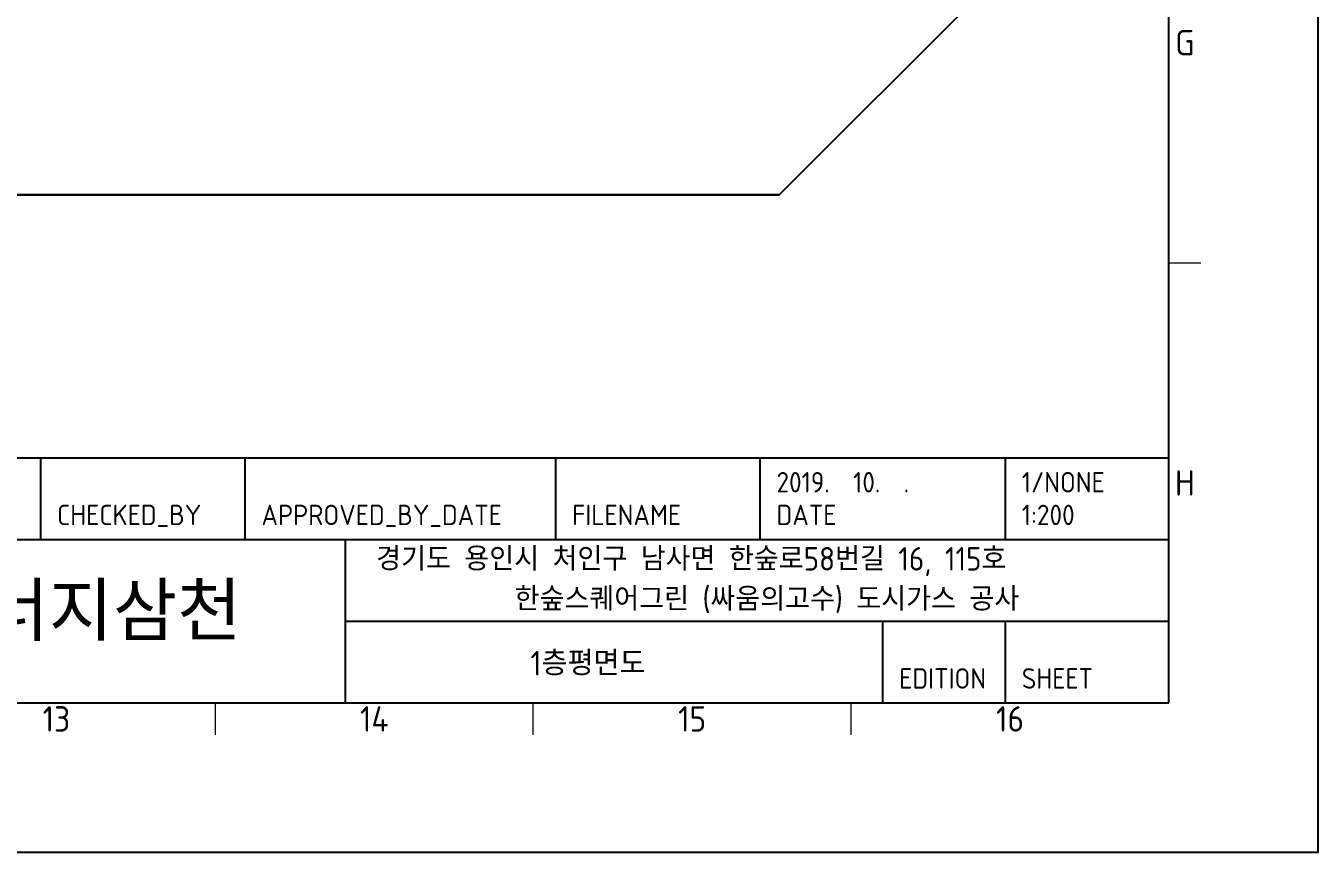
# Model space of a CAD drawing. Header units: millimetres. Extents: x 16332047 to 33387680, y -14835522 to -7015081.
# Drawn here: x 16651287 to 16671448, y -7685758 to -7672866 of the extents above; entities that cross this region are included whole.
import ezdxf
from ezdxf.enums import TextEntityAlignment as Align

# ---------------------------------------------------------------- set-up
doc = ezdxf.new("R2010")
doc.units = ezdxf.units.MM
doc.header["$LTSCALE"] = 300
doc.header["$MEASUREMENT"] = 0
for name, color, linetype in [('8', 8, 'CONTINUOUS'), ('A-HAT', 5, 'CONTINUOUS'), ('TEXT', 3, 'CONTINUOUS'), ('건물', 8, 'CONTINUOUS')]:
    doc.layers.add(name, color=color, linetype=linetype)
doc.layers.add('FRAME025', color=3, linetype='CONTINUOUS', lineweight=9)
doc.layers.add('FRAME050', color=3, linetype='CONTINUOUS', lineweight=13)
doc.styles.add('ISOCP', font='isocp.shx', dxfattribs={"width": 1.1, "oblique": 30, "bigfont": 'whgtxt.shx'})
doc.styles.add('M', font='')
doc.styles.get('M').set_extended_font_data('Dotum')

msp = doc.modelspace()

# ---------------------------------------------------------------- linework, layer by layer
at = {"layer": '8'}
msp.add_lwpolyline([(16587448, -7685758), (16671448, -7685758), (16671448, -7626358), (16587448, -7626358)], close=True, dxfattribs=at)
at = {"layer": 'A-HAT', "color": 1}
for p, q in [((16669121, -7683431), (16669121, -7628484)), ((16647438, -7679604), (16669121, -7679604)), ((16651519, -7680880), (16651519, -7679604)), ((16654708, -7680880), (16654708, -7679604)), ((16659555, -7680880), (16659555, -7679604)), ((16662743, -7680880), (16662743, -7679604)), ((16666570, -7680880), (16666570, -7679604)), ((16647438, -7680880), (16669121, -7680880)), ((16656273, -7683431), (16656273, -7680880)), ((16656273, -7682155), (16669121, -7682155)), ((16664657, -7683431), (16664657, -7682155)), ((16666570, -7683431), (16666570, -7682155)), ((16589776, -7683431), (16669121, -7683431))]:
    msp.add_line(p, q, dxfattribs=at)
at = {"layer": 'FRAME050'}
for p, q in [((16669121, -7676562), (16669617, -7676562)), ((16654244, -7683927), (16654244, -7683431)), ((16659203, -7683927), (16659203, -7683431)), ((16664162, -7683927), (16664162, -7683431))]:
    msp.add_line(p, q, dxfattribs=at)
at = {"layer": '건물'}
for p, q in [((16666859, -7671684), (16663041, -7675503)), ((16663041, -7675503), (16666859, -7671684)), ((16663041, -7675503), (16602277, -7675503)), ((16602277, -7675503), (16663041, -7675503))]:
    msp.add_line(p, q, dxfattribs=at)

# ---------------------------------------------------------------- texts
at = {"layer": 'FRAME025', "style": 'ISOCP'}
for s, height, p in [('2019.  10.  . ', 318.87, (16662998, -7679987)), ('1/NONE', 318.9, (16666825, -7679987))]:
    msp.add_text(s, height=height, dxfattribs=at).set_placement(p, align=Align.MIDDLE_LEFT)
at = {"layer": 'FRAME025', "style": 'ISOCP', "flags": 8}
for tag, text, height, p in [('CHECKED_BY', 'XXX', 318.9, (16651774, -7680497)), ('APPROVED_BY_DATE', 'XXX - 00/00/00', 318.87, (16654963, -7680497)), ('FILENAME', 'XXX', 318.9, (16659810, -7680497)), ('DATE', '00/00/00', 318.9, (16662998, -7680497)), ('1:200', '1:1', 318.9, (16666825, -7680497)), ('EDITION', '0', 319, (16664912, -7683048)), ('SHEET', '1/1', 318.9, (16666825, -7683048))]:
    msp.add_attdef(tag, text=text, height=height, dxfattribs=at).set_placement(p, align=Align.MIDDLE_LEFT)
at = {"layer": 'FRAME050', "style": 'ISOCP'}
for s, height, p in [('G', 397, (16669369, -7673128)), ('H', 397, (16669369, -7679997)), ('13', 396.7, (16651764, -7683679)), ('14', 396.7, (16656723, -7683679)), ('15', 396.7, (16661682, -7683679)), ('16', 396.7, (16666641, -7683679))]:
    msp.add_text(s, height=height, dxfattribs=at).set_placement(p, align=Align.MIDDLE)
for s, p in [('경기도 용인시 처인구 남사면 한숲로58번길 16, 115호', (16656752, -7681365)), ('한숲스퀘어그린 (싸움의고수) 도시가스 공사 ', (16658913, -7681992))]:
    msp.add_text(s, height=367.34, dxfattribs=at).set_placement(p)
at = {"layer": 'FRAME050', "style": 'ISOCP', "flags": 8}
msp.add_attdef('1층평면도', text='X', height=383, dxfattribs=at).set_placement((16660057, -7682793), align=Align.MIDDLE)
at = {"layer": 'TEXT', "style": 'M'}
msp.add_text('(주)에너지삼천', height=798, dxfattribs=at).set_placement((16647946, -7682376))

doc.saveas('drawing.dxf')
